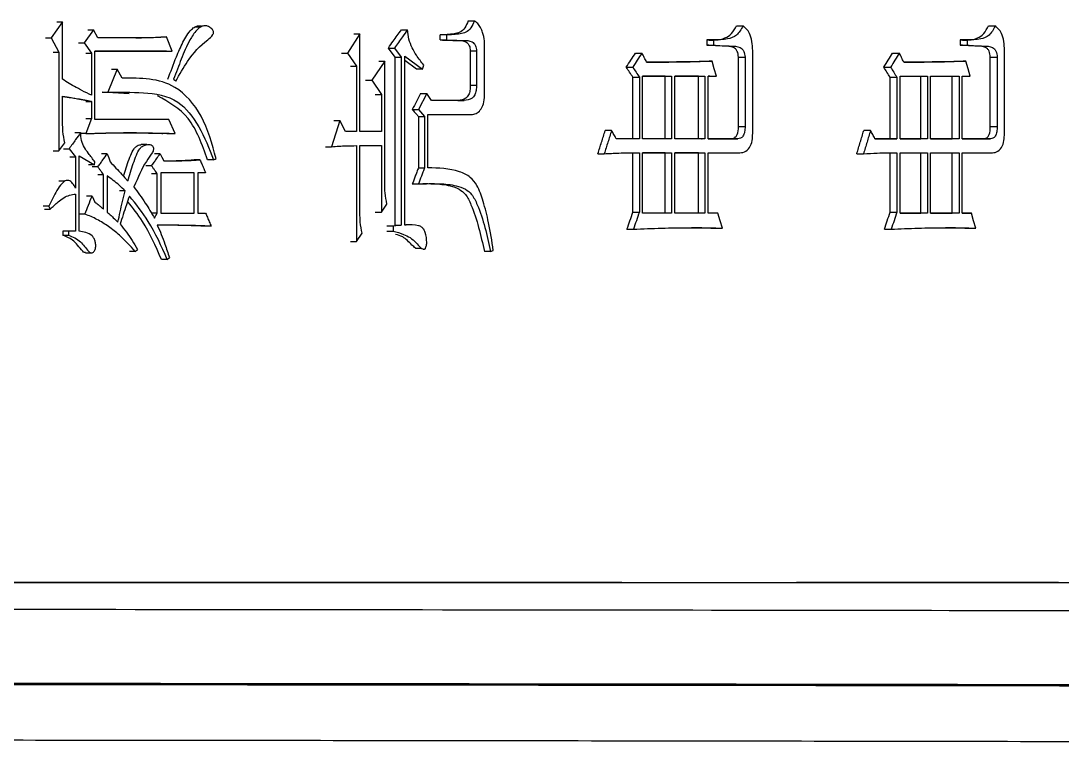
# Model space of a CAD drawing. Header units: millimetres. Extents: x 2642 to 4256, y 821 to 2003.
# Drawn here: x 3273.04 to 3284.23, y 1099.3 to 1107.1 of the extents above; entities that cross this region are included whole.
import ezdxf

# ---------------------------------------------------------------- set-up
doc = ezdxf.new("R2010")
doc.units = ezdxf.units.MM

msp = doc.modelspace()

# ---------------------------------------------------------------- linework, layer by layer
at = {"color": 7, "linetype": 'Continuous', "lineweight": 25}
for p, q in [((3273.493, 1107.091), (3273.369, 1106.918)), ((3273.432, 1107.091), (3273.493, 1107.091)), ((3273.493, 1106.475), (3273.493, 1107.091)), ((3274.974, 1107.035), (3274.911, 1107.034)), ((3277.85, 1107.102), (3277.917, 1107.102)), ((3280.734, 1107.048), (3280.805, 1107.048)), ((3283.441, 1107.048), (3283.515, 1107.048)), ((3273.826, 1107.005), (3273.725, 1106.864)), ((3273.765, 1107.005), (3273.826, 1107.005)), ((3273.872, 1106.918), (3273.826, 1107.005)), ((3274.548, 1106.929), (3274.61, 1106.929)), ((3274.671, 1106.777), (3274.61, 1106.929)), ((3276.688, 1106.961), (3276.554, 1106.756)), ((3276.623, 1106.961), (3276.688, 1106.961)), ((3276.688, 1105.912), (3276.688, 1106.961)), ((3277.133, 1107.005), (3277.198, 1107.005)), ((3277.617, 1106.951), (3277.551, 1106.951)), ((3277.551, 1106.897), (3277.551, 1106.951)), ((3277.617, 1106.951), (3277.617, 1106.897)), ((3273.308, 1106.918), (3273.369, 1106.918)), ((3273.369, 1106.918), (3273.454, 1106.767)), ((3273.664, 1106.864), (3273.725, 1106.864)), ((3273.725, 1106.864), (3273.803, 1106.756)), ((3274.342, 1106.918), (3273.872, 1106.918)), ((3274.28, 1106.918), (3274.342, 1106.918)), ((3276.993, 1106.81), (3277.058, 1106.81)), ((3277.066, 1106.713), (3276.993, 1106.81)), ((3277.058, 1106.81), (3277.132, 1106.713)), ((3277.551, 1106.897), (3277.617, 1106.897)), ((3278.026, 1106.345), (3278.026, 1106.886)), ((3280.485, 1106.897), (3280.414, 1106.897)), ((3280.414, 1106.897), (3280.414, 1106.842)), ((3280.414, 1106.842), (3280.485, 1106.842)), ((3280.485, 1106.897), (3280.485, 1106.842)), ((3283.212, 1106.897), (3283.138, 1106.897)), ((3283.138, 1106.897), (3283.138, 1106.842)), ((3283.138, 1106.842), (3283.212, 1106.842)), ((3283.212, 1106.897), (3283.212, 1106.842)), ((3273.393, 1106.767), (3273.454, 1106.767)), ((3273.454, 1106.767), (3273.454, 1105.707)), ((3273.742, 1106.756), (3273.803, 1106.756)), ((3273.803, 1106.756), (3273.803, 1106.302)), ((3273.841, 1106.777), (3274.671, 1106.777)), ((3273.841, 1106.042), (3273.841, 1106.777)), ((3274.609, 1106.777), (3273.841, 1106.777)), ((3274.609, 1106.777), (3274.671, 1106.777)), ((3276.489, 1106.756), (3276.554, 1106.756)), ((3276.554, 1106.756), (3276.651, 1106.615)), ((3277.066, 1106.713), (3277.132, 1106.713)), ((3277.066, 1104.906), (3277.066, 1106.713)), ((3277.132, 1106.713), (3277.132, 1104.906)), ((3277.169, 1106.723), (3277.36, 1106.583)), ((3277.169, 1104.906), (3277.169, 1106.723)), ((3277.872, 1106.778), (3277.939, 1106.778)), ((3277.872, 1106.778), (3277.872, 1106.41)), ((3277.939, 1106.778), (3277.939, 1106.41)), ((3279.649, 1106.756), (3279.718, 1106.756)), ((3280.755, 1106.713), (3280.826, 1106.713)), ((3280.755, 1105.966), (3280.755, 1106.713)), ((3280.826, 1106.713), (3280.826, 1105.966)), ((3280.909, 1105.912), (3280.909, 1106.756)), ((3282.411, 1106.756), (3282.484, 1106.756)), ((3283.461, 1106.713), (3283.535, 1106.713)), ((3283.461, 1105.966), (3283.461, 1106.713)), ((3283.535, 1106.713), (3283.535, 1105.966)), ((3283.614, 1105.912), (3283.614, 1106.756)), ((3276.586, 1106.615), (3276.651, 1106.615)), ((3276.651, 1106.615), (3276.651, 1105.912)), ((3276.955, 1106.669), (3276.814, 1106.464)), ((3276.889, 1106.669), (3276.955, 1106.669)), ((3276.955, 1105.35), (3276.955, 1106.669)), ((3277.294, 1106.583), (3277.169, 1106.675)), ((3277.36, 1106.583), (3277.375, 1106.626)), ((3279.55, 1106.604), (3279.619, 1106.604)), ((3280.401, 1106.669), (3280.471, 1106.669)), ((3282.317, 1106.604), (3282.39, 1106.604)), ((3283.125, 1106.669), (3283.198, 1106.669)), ((3274.08, 1106.583), (3273.98, 1106.334)), ((3274.019, 1106.583), (3274.08, 1106.583)), ((3274.134, 1106.485), (3274.08, 1106.583)), ((3277.36, 1106.583), (3277.294, 1106.583)), ((3279.621, 1106.496), (3279.69, 1106.496)), ((3279.621, 1105.836), (3279.621, 1106.496)), ((3279.69, 1106.496), (3279.69, 1105.836)), ((3279.725, 1105.836), (3279.725, 1106.507)), ((3279.725, 1106.507), (3280.036, 1106.507)), ((3279.966, 1106.507), (3279.725, 1106.507)), ((3279.966, 1106.507), (3280.036, 1106.507)), ((3279.966, 1105.836), (3279.966, 1106.507)), ((3280.036, 1106.507), (3280.036, 1105.836)), ((3280.071, 1105.836), (3280.071, 1106.507)), ((3280.071, 1106.507), (3280.394, 1106.507)), ((3280.324, 1106.507), (3280.071, 1106.507)), ((3280.324, 1106.507), (3280.394, 1106.507)), ((3280.324, 1105.836), (3280.324, 1106.507)), ((3280.394, 1106.507), (3280.394, 1105.836)), ((3280.429, 1106.507), (3280.519, 1106.507)), ((3280.429, 1105.836), (3280.429, 1106.507)), ((3280.449, 1106.507), (3280.429, 1106.507)), ((3280.449, 1106.507), (3280.519, 1106.507)), ((3282.384, 1106.496), (3282.457, 1106.496)), ((3282.384, 1105.836), (3282.384, 1106.496)), ((3282.457, 1106.496), (3282.457, 1105.836)), ((3282.491, 1105.836), (3282.491, 1106.507)), ((3282.491, 1106.507), (3282.786, 1106.507)), ((3282.713, 1105.836), (3282.713, 1106.507)), ((3282.786, 1106.507), (3282.786, 1105.836)), ((3282.819, 1105.836), (3282.819, 1106.507)), ((3282.819, 1106.507), (3283.125, 1106.507)), ((3283.052, 1105.836), (3283.052, 1106.507)), ((3283.125, 1106.507), (3283.125, 1105.836)), ((3283.159, 1106.507), (3283.245, 1106.507)), ((3283.159, 1105.836), (3283.159, 1106.507)), ((3276.749, 1106.464), (3276.814, 1106.464)), ((3276.814, 1106.464), (3276.918, 1106.312)), ((3277.872, 1106.41), (3277.939, 1106.41)), ((3273.493, 1106.009), (3273.493, 1106.291)), ((3274.208, 1106.316), (3273.919, 1106.334)), ((3273.919, 1106.334), (3273.98, 1106.334)), ((3276.852, 1106.312), (3276.918, 1106.312)), ((3276.918, 1106.312), (3276.918, 1105.912)), ((3277.405, 1106.323), (3277.316, 1106.15)), ((3277.339, 1106.323), (3277.405, 1106.323)), ((3277.456, 1106.247), (3277.405, 1106.323)), ((3273.742, 1106.237), (3273.803, 1106.237)), ((3273.803, 1106.237), (3273.803, 1106.053)), ((3277.25, 1106.15), (3277.316, 1106.15)), ((3277.316, 1106.15), (3277.383, 1106.074)), ((3277.808, 1106.247), (3277.456, 1106.247)), ((3277.741, 1106.247), (3277.808, 1106.247)), ((3273.803, 1106.053), (3273.741, 1105.89)), ((3273.742, 1106.053), (3273.803, 1106.053)), ((3274.633, 1106.042), (3273.841, 1106.042)), ((3274.702, 1105.89), (3274.633, 1106.042)), ((3276.472, 1106.031), (3276.383, 1105.75)), ((3276.407, 1106.031), (3276.472, 1106.031)), ((3276.532, 1105.912), (3276.472, 1106.031)), ((3277.316, 1106.074), (3277.383, 1106.074)), ((3277.316, 1106.074), (3277.316, 1105.523)), ((3277.383, 1106.074), (3277.383, 1105.523)), ((3277.419, 1106.096), (3277.859, 1106.096)), ((3277.419, 1105.523), (3277.419, 1106.096)), ((3277.419, 1106.096), (3277.792, 1106.096)), ((3277.792, 1106.096), (3277.859, 1106.096)), ((3279.391, 1105.923), (3279.323, 1105.923)), ((3280.755, 1105.966), (3280.826, 1105.966)), ((3282.174, 1105.923), (3282.101, 1105.923)), ((3283.461, 1105.966), (3283.535, 1105.966)), ((3273.626, 1105.901), (3273.687, 1105.901)), ((3273.741, 1105.89), (3273.68, 1105.89)), ((3274.639, 1105.89), (3274.57, 1105.893)), ((3274.639, 1105.89), (3274.702, 1105.89)), ((3276.651, 1105.912), (3276.532, 1105.912)), ((3276.918, 1105.912), (3276.688, 1105.912)), ((3279.69, 1105.836), (3279.441, 1105.836)), ((3280.036, 1105.836), (3279.725, 1105.836)), ((3280.394, 1105.836), (3280.071, 1105.836)), ((3280.359, 1105.836), (3280.364, 1105.836)), ((3280.749, 1105.836), (3280.429, 1105.836)), ((3280.429, 1105.836), (3280.679, 1105.836)), ((3280.679, 1105.836), (3280.749, 1105.836)), ((3282.457, 1105.836), (3282.221, 1105.836)), ((3282.221, 1105.836), (3282.384, 1105.836)), ((3282.384, 1105.836), (3282.457, 1105.836)), ((3282.786, 1105.836), (3282.491, 1105.836)), ((3282.491, 1105.836), (3282.713, 1105.836)), ((3282.786, 1105.836), (3282.713, 1105.836)), ((3283.125, 1105.836), (3282.819, 1105.836)), ((3282.819, 1105.836), (3283.052, 1105.836)), ((3283.125, 1105.836), (3283.052, 1105.836)), ((3283.463, 1105.836), (3283.159, 1105.836)), ((3283.159, 1105.836), (3283.389, 1105.836)), ((3283.389, 1105.836), (3283.463, 1105.836)), ((3273.393, 1105.707), (3273.454, 1105.707)), ((3273.454, 1105.707), (3273.516, 1105.793)), ((3273.502, 1105.728), (3273.563, 1105.728)), ((3273.563, 1105.728), (3273.632, 1105.642)), ((3274.398, 1105.772), (3274.336, 1105.772)), ((3276.318, 1105.75), (3276.383, 1105.75)), ((3276.651, 1105.761), (3276.651, 1104.733)), ((3276.688, 1105.761), (3276.918, 1105.761)), ((3276.688, 1105.036), (3276.688, 1105.761)), ((3276.852, 1105.761), (3276.918, 1105.761)), ((3276.918, 1105.761), (3276.918, 1105.047)), ((3273.572, 1105.642), (3273.632, 1105.642)), ((3273.632, 1105.642), (3273.632, 1105.306)), ((3273.671, 1105.652), (3273.834, 1105.555)), ((3273.834, 1105.555), (3273.841, 1105.588)), ((3273.972, 1105.674), (3273.911, 1105.674)), ((3274.541, 1105.674), (3274.479, 1105.674)), ((3274.969, 1105.609), (3274.906, 1105.609)), ((3279.244, 1105.674), (3279.313, 1105.674)), ((3279.621, 1105.047), (3279.621, 1105.685)), ((3279.69, 1105.685), (3279.69, 1105.047)), ((3279.725, 1105.036), (3279.725, 1105.685)), ((3279.725, 1105.685), (3280.036, 1105.685)), ((3279.966, 1105.685), (3279.725, 1105.685)), ((3279.966, 1105.685), (3280.036, 1105.685)), ((3279.966, 1105.036), (3279.966, 1105.685)), ((3280.036, 1105.685), (3280.036, 1105.036)), ((3280.071, 1105.036), (3280.071, 1105.685)), ((3280.071, 1105.685), (3280.394, 1105.685)), ((3280.324, 1105.685), (3280.071, 1105.685)), ((3280.324, 1105.685), (3280.394, 1105.685)), ((3280.324, 1105.036), (3280.324, 1105.685)), ((3280.394, 1105.685), (3280.394, 1105.036)), ((3280.429, 1105.685), (3280.77, 1105.685)), ((3280.429, 1105.036), (3280.429, 1105.685)), ((3282.027, 1105.674), (3282.099, 1105.674)), ((3282.384, 1105.047), (3282.384, 1105.685)), ((3282.457, 1105.685), (3282.457, 1105.047)), ((3282.491, 1105.036), (3282.491, 1105.685)), ((3282.491, 1105.685), (3282.786, 1105.685)), ((3282.713, 1105.036), (3282.713, 1105.685)), ((3282.786, 1105.685), (3282.786, 1105.036)), ((3282.819, 1105.036), (3282.819, 1105.685)), ((3282.819, 1105.685), (3283.125, 1105.685)), ((3283.052, 1105.036), (3283.052, 1105.685)), ((3283.125, 1105.685), (3283.125, 1105.036)), ((3283.159, 1105.685), (3283.483, 1105.685)), ((3283.159, 1105.036), (3283.159, 1105.685)), ((3273.834, 1105.555), (3273.772, 1105.555)), ((3273.872, 1105.533), (3273.811, 1105.533)), ((3274.449, 1105.544), (3274.387, 1105.544)), ((3274.908, 1105.469), (3274.549, 1105.469)), ((3274.549, 1105.469), (3274.549, 1105.036)), ((3274.845, 1105.469), (3274.549, 1105.469)), ((3274.908, 1105.469), (3274.845, 1105.469)), ((3274.908, 1105.036), (3274.908, 1105.469)), ((3275.029, 1105.469), (3274.946, 1105.469)), ((3274.946, 1105.469), (3274.946, 1105.036)), ((3275.029, 1105.469), (3274.967, 1105.469)), ((3277.316, 1105.523), (3277.383, 1105.523)), ((3277.454, 1105.523), (3277.419, 1105.523)), ((3273.514, 1105.378), (3273.453, 1105.378)), ((3273.934, 1105.447), (3273.873, 1105.447)), ((3273.934, 1105.079), (3273.934, 1105.447)), ((3273.972, 1105.436), (3273.972, 1105.047)), ((3274.51, 1105.458), (3274.448, 1105.458)), ((3274.51, 1105.036), (3274.51, 1105.458)), ((3274.165, 1105.274), (3274.104, 1105.274)), ((3277.25, 1105.35), (3277.316, 1105.35)), ((3273.632, 1105.241), (3273.632, 1104.841)), ((3273.81, 1105.22), (3273.749, 1105.22)), ((3276.918, 1105.047), (3276.977, 1105.133)), ((3273.345, 1105.112), (3273.285, 1105.112)), ((3273.3, 1105.079), (3273.361, 1105.079)), ((3273.345, 1105.112), (3273.361, 1105.079)), ((3274.51, 1105.036), (3274.448, 1105.036)), ((3274.549, 1105.036), (3274.908, 1105.036)), ((3274.946, 1105.036), (3275.029, 1105.036)), ((3279.621, 1105.047), (3279.69, 1105.047)), ((3280.036, 1105.036), (3279.725, 1105.036)), ((3280.394, 1105.036), (3280.071, 1105.036)), ((3280.533, 1105.036), (3280.429, 1105.036)), ((3282.384, 1105.047), (3282.457, 1105.047)), ((3282.786, 1105.036), (3282.491, 1105.036)), ((3282.491, 1105.036), (3282.713, 1105.036)), ((3282.786, 1105.036), (3282.713, 1105.036)), ((3283.125, 1105.036), (3282.819, 1105.036)), ((3282.819, 1105.036), (3283.052, 1105.036)), ((3283.125, 1105.036), (3283.052, 1105.036)), ((3283.258, 1105.036), (3283.159, 1105.036)), ((3283.159, 1105.036), (3283.184, 1105.036)), ((3283.184, 1105.036), (3283.258, 1105.036)), ((3277.247, 1104.911), (3277.181, 1104.911)), ((3273.555, 1104.841), (3273.494, 1104.841)), ((3273.494, 1104.841), (3273.494, 1104.798)), ((3273.494, 1104.798), (3273.555, 1104.798)), ((3273.555, 1104.841), (3273.555, 1104.798)), ((3273.632, 1104.841), (3273.555, 1104.841)), ((3275.09, 1104.895), (3275.027, 1104.895)), ((3276.651, 1104.733), (3276.71, 1104.82)), ((3277.043, 1104.895), (3276.978, 1104.895)), ((3276.978, 1104.841), (3277.043, 1104.841)), ((3277.132, 1104.906), (3277.043, 1104.895)), ((3277.043, 1104.895), (3277.043, 1104.841)), ((3277.066, 1104.906), (3277.132, 1104.906)), ((3279.557, 1104.863), (3279.626, 1104.863)), ((3280.512, 1104.874), (3280.582, 1104.874)), ((3282.324, 1104.863), (3282.396, 1104.863)), ((3283.231, 1104.874), (3283.304, 1104.874)), ((3273.739, 1104.61), (3273.801, 1104.61)), ((3274.273, 1104.625), (3274.296, 1104.646)), ((3277.283, 1104.659), (3277.35, 1104.659)), ((3278.092, 1104.625), (3278.121, 1104.636)), ((3274.618, 1104.538), (3274.555, 1104.538)), ((3274.618, 1104.538), (3274.641, 1104.56))]:
    msp.add_line(p, q, dxfattribs=at)
at = {"color": 7, "linetype": 'Continuous', "lineweight": 25, "flags": 128}
for points in [[(3280.519, 1106.507), (3280.495, 1106.588), (3280.471, 1106.669)], [(3283.245, 1106.507), (3283.222, 1106.588), (3283.198, 1106.669)], [(3274.686, 1106.475), (3274.698, 1106.464), (3274.709, 1106.453)], [(3273.671, 1104.841), (3273.671, 1105.247), (3273.671, 1105.652)], [(3273.972, 1105.674), (3273.988, 1105.631), (3274.003, 1105.588)], [(3274.541, 1105.674), (3274.56, 1105.636), (3274.579, 1105.598)], [(3275.113, 1105.609), (3275.087, 1105.609), (3275.069, 1105.609), (3275.05, 1105.609)], [(3273.81, 1105.22), (3273.826, 1105.187), (3273.841, 1105.155)], [(3273.733, 1105.025), (3273.718, 1105.025), (3273.702, 1105.025), (3273.672, 1105.025)], [(3274.48, 1104.982), (3274.495, 1105.009), (3274.51, 1105.036)], [(3276.852, 1105.047), (3276.869, 1105.047), (3276.885, 1105.047), (3276.918, 1105.047)], [(3280.582, 1104.874), (3280.558, 1104.955), (3280.533, 1105.036)], [(3283.304, 1104.874), (3283.281, 1104.955), (3283.258, 1105.036)], [(3276.586, 1104.733), (3276.602, 1104.733), (3276.618, 1104.733), (3276.651, 1104.733)], [(3274.273, 1104.625), (3274.25, 1104.625), (3274.23, 1104.625), (3274.211, 1104.625)], [(3278.092, 1104.625), (3278.064, 1104.625), (3278.045, 1104.625), (3278.025, 1104.625)]]:
    msp.add_lwpolyline(points, dxfattribs=at)
at = {"color": 7, "linetype": 'Continuous', "lineweight": 25}
for points, knots in [([(3274.624, 1106.475), (3274.654, 1106.555), (3274.704, 1106.69), (3274.783, 1106.874), (3274.85, 1106.988), (3274.914, 1107.039), (3274.952, 1107.051), (3274.978, 1107.05), (3274.991, 1107.043), (3274.992, 1107.042)], [0, 0, 0, 0, 0.340614, 0.570086, 0.802719, 0.875052, 0.933763, 0.992662, 1, 1, 1, 1]), ([(3274.709, 1106.453), (3274.75, 1106.526), (3274.845, 1106.699), (3274.988, 1106.854), (3275.097, 1106.933), (3275.113, 1106.966), (3275.115, 1106.977), (3275.114, 1106.989), (3275.107, 1107.003), (3275.091, 1107.023), (3275.061, 1107.042), (3275.021, 1107.053), (3274.975, 1107.04), (3274.918, 1106.99), (3274.842, 1106.873), (3274.767, 1106.69), (3274.713, 1106.547), (3274.686, 1106.475)], [0, 0, 0, 0, 0.163724, 0.385241, 0.440262, 0.448909, 0.455116, 0.461357, 0.469621, 0.484499, 0.514444, 0.547094, 0.577932, 0.622921, 0.7083, 0.85364, 1, 1, 1, 1]), ([(3277.85, 1107.102), (3277.84, 1107.075), (3277.819, 1107.023), (3277.762, 1106.975), (3277.671, 1106.955), (3277.6, 1106.952), (3277.551, 1106.951)], [0, 0, 0, 0, 0.195785, 0.383105, 0.567257, 1, 1, 1, 1]), ([(3277.917, 1107.102), (3277.906, 1107.075), (3277.885, 1107.023), (3277.828, 1106.975), (3277.737, 1106.955), (3277.667, 1106.952), (3277.617, 1106.951)], [0, 0, 0, 0, 0.1956589, 0.3829548, 0.5671446, 1, 1, 1, 1]), ([(3278.026, 1106.886), (3278.021, 1106.917), (3278.012, 1106.967), (3277.985, 1107.03), (3277.955, 1107.074), (3277.93, 1107.093), (3277.917, 1107.102)], [0, 0, 0, 0, 0.349141, 0.571236, 0.788179, 1, 1, 1, 1]), ([(3280.414, 1106.897), (3280.481, 1106.894), (3280.573, 1106.891), (3280.685, 1106.958), (3280.718, 1107.018), (3280.734, 1107.048)], [0, 0, 0, 0, 0.552607, 0.772172, 1, 1, 1, 1]), ([(3280.805, 1107.048), (3280.783, 1107.01), (3280.74, 1106.935), (3280.619, 1106.898), (3280.536, 1106.897), (3280.485, 1106.897)], [0, 0, 0, 0, 0.287877, 0.565058, 1, 1, 1, 1]), ([(3280.909, 1106.756), (3280.907, 1106.824), (3280.903, 1106.918), (3280.85, 1107.009), (3280.82, 1107.035), (3280.805, 1107.048)], [0, 0, 0, 0, 0.5701603, 0.7877126, 1, 1, 1, 1]), ([(3283.138, 1106.897), (3283.201, 1106.894), (3283.288, 1106.891), (3283.395, 1106.958), (3283.426, 1107.018), (3283.441, 1107.048)], [0, 0, 0, 0, 0.552607, 0.772172, 1, 1, 1, 1]), ([(3283.515, 1107.048), (3283.495, 1107.01), (3283.454, 1106.935), (3283.339, 1106.898), (3283.26, 1106.897), (3283.212, 1106.897)], [0, 0, 0, 0, 0.287877, 0.565058, 1, 1, 1, 1]), ([(3283.614, 1106.756), (3283.612, 1106.824), (3283.609, 1106.918), (3283.558, 1107.009), (3283.529, 1107.035), (3283.515, 1107.048)], [0, 0, 0, 0, 0.57016, 0.787713, 1, 1, 1, 1]), ([(3274.61, 1106.929), (3274.583, 1106.927), (3274.53, 1106.923), (3274.441, 1106.919), (3274.378, 1106.919), (3274.342, 1106.918)], [0, 0, 0, 0, 0.29749, 0.594994, 1, 1, 1, 1]), ([(3276.993, 1106.81), (3277.01, 1106.834), (3277.042, 1106.879), (3277.089, 1106.944), (3277.118, 1106.984), (3277.133, 1107.005)], [0, 0, 0, 0, 0.375264, 0.687632, 1, 1, 1, 1]), ([(3277.198, 1107.005), (3277.181, 1106.98), (3277.149, 1106.936), (3277.102, 1106.871), (3277.073, 1106.83), (3277.058, 1106.81)], [0, 0, 0, 0, 0.375031, 0.687515, 1, 1, 1, 1]), ([(3277.375, 1106.626), (3277.347, 1106.661), (3277.301, 1106.718), (3277.247, 1106.812), (3277.21, 1106.903), (3277.202, 1106.971), (3277.198, 1107.005)], [0, 0, 0, 0, 0.3332308, 0.5520954, 0.7744581, 1, 1, 1, 1]), ([(3277.551, 1106.897), (3277.611, 1106.894), (3277.702, 1106.891), (3277.804, 1106.891), (3277.847, 1106.861), (3277.863, 1106.837), (3277.871, 1106.807), (3277.872, 1106.788), (3277.872, 1106.778)], [0, 0, 0, 0, 0.491899, 0.747199, 0.81233, 0.879619, 0.939283, 1, 1, 1, 1]), ([(3277.617, 1106.897), (3277.677, 1106.894), (3277.768, 1106.891), (3277.871, 1106.891), (3277.914, 1106.861), (3277.93, 1106.837), (3277.938, 1106.807), (3277.939, 1106.788), (3277.939, 1106.778)], [0, 0, 0, 0, 0.492006, 0.747357, 0.812482, 0.879737, 0.939347, 1, 1, 1, 1]), ([(3280.755, 1106.713), (3280.752, 1106.735), (3280.748, 1106.768), (3280.725, 1106.802), (3280.679, 1106.831), (3280.572, 1106.828), (3280.477, 1106.837), (3280.414, 1106.842)], [0, 0, 0, 0, 0.119281, 0.186046, 0.251055, 0.506993, 1, 1, 1, 1]), ([(3280.485, 1106.842), (3280.547, 1106.837), (3280.643, 1106.828), (3280.749, 1106.831), (3280.795, 1106.802), (3280.819, 1106.768), (3280.823, 1106.735), (3280.826, 1106.713)], [0, 0, 0, 0, 0.493108, 0.749094, 0.814101, 0.880835, 1, 1, 1, 1]), ([(3283.461, 1106.713), (3283.459, 1106.735), (3283.454, 1106.769), (3283.432, 1106.802), (3283.389, 1106.831), (3283.288, 1106.828), (3283.198, 1106.837), (3283.138, 1106.842)], [0, 0, 0, 0, 0.11952, 0.186238, 0.251201, 0.506978, 1, 1, 1, 1]), ([(3283.212, 1106.842), (3283.271, 1106.837), (3283.362, 1106.828), (3283.463, 1106.831), (3283.506, 1106.802), (3283.528, 1106.769), (3283.533, 1106.735), (3283.535, 1106.713)], [0, 0, 0, 0, 0.493123, 0.748949, 0.813909, 0.880596, 1, 1, 1, 1]), ([(3279.55, 1106.604), (3279.566, 1106.63), (3279.599, 1106.68), (3279.632, 1106.731), (3279.649, 1106.756)], [0, 0, 0, 0, 0.499999, 1, 1, 1, 1]), ([(3279.718, 1106.756), (3279.701, 1106.731), (3279.668, 1106.68), (3279.635, 1106.63), (3279.619, 1106.604)], [0, 0, 0, 0, 0.499999, 1, 1, 1, 1]), ([(3279.768, 1106.659), (3279.759, 1106.675), (3279.743, 1106.707), (3279.726, 1106.74), (3279.718, 1106.756)], [0, 0, 0, 0, 0.5, 1, 1, 1, 1]), ([(3282.317, 1106.604), (3282.333, 1106.63), (3282.364, 1106.68), (3282.396, 1106.731), (3282.411, 1106.756)], [0, 0, 0, 0, 0.499999, 1, 1, 1, 1]), ([(3282.484, 1106.756), (3282.468, 1106.731), (3282.437, 1106.68), (3282.405, 1106.63), (3282.39, 1106.604)], [0, 0, 0, 0, 0.499999, 1, 1, 1, 1]), ([(3282.531, 1106.659), (3282.523, 1106.675), (3282.507, 1106.707), (3282.492, 1106.74), (3282.484, 1106.756)], [0, 0, 0, 0, 0.5, 1, 1, 1, 1]), ([(3279.621, 1106.496), (3279.609, 1106.514), (3279.585, 1106.55), (3279.562, 1106.586), (3279.55, 1106.604)], [0, 0, 0, 0, 0.5, 1, 1, 1, 1]), ([(3279.619, 1106.604), (3279.631, 1106.586), (3279.654, 1106.55), (3279.678, 1106.514), (3279.69, 1106.496)], [0, 0, 0, 0, 0.499999, 1, 1, 1, 1]), ([(3279.767, 1106.659), (3279.826, 1106.659), (3279.926, 1106.659), (3280.046, 1106.66), (3280.118, 1106.661), (3280.153, 1106.661), (3280.179, 1106.662), (3280.235, 1106.663), (3280.31, 1106.665), (3280.376, 1106.668), (3280.401, 1106.669)], [0, 0, 0, 0, 0.277882, 0.471087, 0.56769, 0.615991, 0.640142, 0.688443, 0.881653, 1, 1, 1, 1]), ([(3280.471, 1106.669), (3280.43, 1106.667), (3280.384, 1106.665), (3280.318, 1106.663), (3280.252, 1106.662), (3280.171, 1106.66), (3280.089, 1106.66), (3280.038, 1106.659), (3280.002, 1106.659), (3279.982, 1106.659), (3279.969, 1106.659), (3279.959, 1106.659), (3279.949, 1106.659), (3279.939, 1106.659), (3279.926, 1106.659), (3279.916, 1106.659), (3279.903, 1106.659), (3279.892, 1106.659), (3279.88, 1106.659), (3279.869, 1106.659), (3279.859, 1106.659), (3279.849, 1106.659), (3279.839, 1106.659), (3279.826, 1106.659), (3279.817, 1106.659), (3279.808, 1106.659), (3279.803, 1106.659), (3279.796, 1106.659), (3279.791, 1106.659), (3279.786, 1106.659), (3279.781, 1106.659), (3279.775, 1106.659), (3279.77, 1106.659), (3279.768, 1106.659)], [0, 0, 0, 0, 0.174064, 0.195822, 0.282854, 0.456917, 0.543949, 0.63098, 0.674496, 0.696254, 0.718011, 0.72889, 0.739769, 0.761527, 0.772406, 0.794164, 0.805043, 0.826801, 0.83768, 0.859437, 0.870316, 0.881195, 0.902953, 0.913832, 0.93559, 0.941029, 0.951908, 0.957348, 0.968227, 0.973666, 0.979105, 0.989553, 1, 1, 1, 1]), ([(3282.384, 1106.496), (3282.373, 1106.514), (3282.351, 1106.55), (3282.328, 1106.586), (3282.317, 1106.604)], [0, 0, 0, 0, 0.5, 1, 1, 1, 1]), ([(3282.39, 1106.604), (3282.401, 1106.586), (3282.423, 1106.55), (3282.446, 1106.514), (3282.457, 1106.496)], [0, 0, 0, 0, 0.499999, 1, 1, 1, 1]), ([(3283.198, 1106.669), (3283.16, 1106.667), (3283.117, 1106.665), (3283.054, 1106.663), (3282.991, 1106.662), (3282.914, 1106.66), (3282.837, 1106.66), (3282.788, 1106.659), (3282.754, 1106.659), (3282.735, 1106.659), (3282.723, 1106.659), (3282.713, 1106.659), (3282.703, 1106.659), (3282.693, 1106.659), (3282.681, 1106.659), (3282.672, 1106.659), (3282.659, 1106.659), (3282.65, 1106.659), (3282.637, 1106.659), (3282.628, 1106.659), (3282.618, 1106.659), (3282.608, 1106.659), (3282.599, 1106.659), (3282.586, 1106.659), (3282.578, 1106.659), (3282.569, 1106.659), (3282.564, 1106.659), (3282.558, 1106.659), (3282.554, 1106.659), (3282.549, 1106.659), (3282.544, 1106.659), (3282.538, 1106.659), (3282.533, 1106.659), (3282.531, 1106.659)], [0, 0, 0, 0, 0.174064, 0.195822, 0.282854, 0.456917, 0.543949, 0.63098, 0.674496, 0.696253, 0.718011, 0.72889, 0.739769, 0.761527, 0.772406, 0.794164, 0.805043, 0.8268, 0.837679, 0.859437, 0.870316, 0.881195, 0.902953, 0.913832, 0.93559, 0.941029, 0.951908, 0.957347, 0.968226, 0.973666, 0.979105, 0.989553, 1, 1, 1, 1]), ([(3282.531, 1106.659), (3282.584, 1106.659), (3282.677, 1106.659), (3282.789, 1106.66), (3282.856, 1106.661), (3282.89, 1106.661), (3282.914, 1106.662), (3282.967, 1106.663), (3283.039, 1106.665), (3283.101, 1106.668), (3283.125, 1106.669)], [0, 0, 0, 0, 0.269347, 0.464835, 0.56258, 0.611452, 0.635888, 0.68476, 0.880254, 1, 1, 1, 1]), ([(3273.803, 1106.302), (3273.769, 1106.319), (3273.73, 1106.338), (3273.675, 1106.367), (3273.605, 1106.404), (3273.541, 1106.444), (3273.493, 1106.475)], [0, 0, 0, 0, 0.3251759, 0.3658227, 0.5284141, 1, 1, 1, 1]), ([(3275.143, 1105.62), (3275.1, 1105.779), (3275.015, 1106.09), (3274.658, 1106.49), (3274.332, 1106.487), (3274.134, 1106.485)], [0, 0, 0, 0, 0.294377, 0.5735664, 1, 1, 1, 1]), ([(3277.872, 1106.41), (3277.872, 1106.391), (3277.873, 1106.355), (3277.857, 1106.304), (3277.814, 1106.253), (3277.771, 1106.25), (3277.741, 1106.247)], [0, 0, 0, 0, 0.198278, 0.392536, 0.578687, 1, 1, 1, 1]), ([(3277.939, 1106.41), (3277.939, 1106.391), (3277.939, 1106.355), (3277.924, 1106.304), (3277.881, 1106.253), (3277.838, 1106.25), (3277.808, 1106.247)], [0, 0, 0, 0, 0.19814, 0.3923, 0.578456, 1, 1, 1, 1]), ([(3273.493, 1106.291), (3273.495, 1106.29), (3273.5, 1106.29), (3273.505, 1106.289), (3273.511, 1106.288), (3273.516, 1106.287), (3273.52, 1106.287), (3273.525, 1106.286), (3273.529, 1106.285), (3273.535, 1106.285), (3273.54, 1106.284), (3273.545, 1106.283), (3273.551, 1106.282), (3273.558, 1106.281), (3273.565, 1106.28), (3273.571, 1106.279), (3273.578, 1106.278), (3273.592, 1106.276), (3273.621, 1106.271), (3273.651, 1106.266), (3273.673, 1106.262), (3273.683, 1106.26), (3273.692, 1106.259), (3273.703, 1106.256), (3273.712, 1106.255), (3273.721, 1106.253), (3273.728, 1106.252), (3273.733, 1106.25), (3273.739, 1106.249), (3273.744, 1106.248), (3273.748, 1106.248), (3273.753, 1106.247), (3273.757, 1106.246), (3273.763, 1106.245), (3273.767, 1106.244), (3273.773, 1106.243), (3273.777, 1106.242), (3273.782, 1106.241), (3273.786, 1106.24), (3273.791, 1106.239), (3273.797, 1106.238), (3273.8, 1106.237), (3273.803, 1106.237)], [0, 0, 0, 0, 0.0219516, 0.0439031, 0.0548788, 0.0768302, 0.0878059, 0.0987817, 0.1207331, 0.1317088, 0.1536602, 0.164636, 0.1865874, 0.2085388, 0.2304903, 0.2524417, 0.2743931, 0.2963446, 0.3841508, 0.5597666, 0.581718, 0.6036694, 0.6475723, 0.6695238, 0.7134267, 0.7353781, 0.7573295, 0.779281, 0.7902567, 0.8122081, 0.8231838, 0.8341595, 0.856111, 0.8670867, 0.8890381, 0.9000138, 0.9219653, 0.932941, 0.9439167, 0.9658681, 0.9768438, 1, 1, 1, 1]), ([(3273.98, 1106.334), (3274.106, 1106.336), (3274.358, 1106.339), (3274.726, 1106.287), (3274.975, 1105.971), (3275.067, 1105.732), (3275.113, 1105.609)], [0, 0, 0, 0, 0.273656, 0.546764, 0.768873, 1, 1, 1, 1]), ([(3275.05, 1105.609), (3274.992, 1105.772), (3274.881, 1106.089), (3274.633, 1106.229), (3274.513, 1106.297)], [0, 0, 0, 0, 0.515406, 1, 1, 1, 1]), ([(3277.339, 1106.323), (3277.324, 1106.294), (3277.294, 1106.237), (3277.265, 1106.179), (3277.25, 1106.15)], [0, 0, 0, 0, 0.5, 1, 1, 1, 1]), ([(3277.859, 1106.096), (3277.876, 1106.096), (3277.911, 1106.096), (3277.962, 1106.118), (3278.005, 1106.173), (3278.026, 1106.255), (3278.026, 1106.315), (3278.026, 1106.345)], [0, 0, 0, 0, 0.177785, 0.356958, 0.541697, 0.768829, 1, 1, 1, 1]), ([(3277.25, 1106.15), (3277.26, 1106.139), (3277.276, 1106.121), (3277.298, 1106.096), (3277.31, 1106.082), (3277.316, 1106.074)], [0, 0, 0, 0, 0.434981, 0.71749, 1, 1, 1, 1]), ([(3273.516, 1105.793), (3273.508, 1105.833), (3273.495, 1105.904), (3273.493, 1105.977), (3273.493, 1106.009)], [0, 0, 0, 0, 0.558835, 1, 1, 1, 1]), ([(3279.244, 1105.674), (3279.258, 1105.716), (3279.284, 1105.799), (3279.31, 1105.881), (3279.323, 1105.923)], [0, 0, 0, 0, 0.5, 1, 1, 1, 1]), ([(3279.391, 1105.923), (3279.378, 1105.881), (3279.352, 1105.799), (3279.326, 1105.716), (3279.313, 1105.674)], [0, 0, 0, 0, 0.499999, 1, 1, 1, 1]), ([(3279.441, 1105.836), (3279.433, 1105.851), (3279.416, 1105.88), (3279.4, 1105.909), (3279.391, 1105.923)], [0, 0, 0, 0, 0.500001, 1, 1, 1, 1]), ([(3280.679, 1105.836), (3280.687, 1105.837), (3280.703, 1105.838), (3280.726, 1105.853), (3280.752, 1105.893), (3280.754, 1105.936), (3280.755, 1105.966)], [0, 0, 0, 0, 0.177833, 0.357864, 0.544114, 1, 1, 1, 1]), ([(3280.826, 1105.966), (3280.825, 1105.947), (3280.824, 1105.91), (3280.807, 1105.863), (3280.778, 1105.839), (3280.759, 1105.837), (3280.749, 1105.836)], [0, 0, 0, 0, 0.293264, 0.577264, 0.790624, 1, 1, 1, 1]), ([(3282.027, 1105.674), (3282.039, 1105.716), (3282.064, 1105.799), (3282.089, 1105.882), (3282.101, 1105.923)], [0, 0, 0, 0, 0.5, 1, 1, 1, 1]), ([(3282.174, 1105.923), (3282.161, 1105.882), (3282.136, 1105.799), (3282.111, 1105.716), (3282.099, 1105.674)], [0, 0, 0, 0, 0.499999, 1, 1, 1, 1]), ([(3282.221, 1105.836), (3282.213, 1105.851), (3282.197, 1105.88), (3282.181, 1105.909), (3282.174, 1105.923)], [0, 0, 0, 0, 0.500001, 1, 1, 1, 1]), ([(3283.389, 1105.836), (3283.397, 1105.837), (3283.412, 1105.838), (3283.434, 1105.853), (3283.458, 1105.893), (3283.46, 1105.936), (3283.461, 1105.966)], [0, 0, 0, 0, 0.177833, 0.357864, 0.544114, 1, 1, 1, 1]), ([(3283.535, 1105.966), (3283.535, 1105.947), (3283.533, 1105.911), (3283.518, 1105.863), (3283.49, 1105.839), (3283.472, 1105.837), (3283.463, 1105.836)], [0, 0, 0, 0, 0.293264, 0.577264, 0.790624, 1, 1, 1, 1]), ([(3273.687, 1105.901), (3273.669, 1105.876), (3273.639, 1105.835), (3273.598, 1105.777), (3273.574, 1105.745), (3273.563, 1105.728)], [0, 0, 0, 0, 0.432628, 0.7163138, 1, 1, 1, 1]), ([(3273.841, 1105.588), (3273.817, 1105.617), (3273.778, 1105.667), (3273.725, 1105.739), (3273.691, 1105.815), (3273.688, 1105.872), (3273.687, 1105.901)], [0, 0, 0, 0, 0.334385, 0.552202, 0.773272, 1, 1, 1, 1]), ([(3273.741, 1105.89), (3273.813, 1105.893), (3273.958, 1105.898), (3274.12, 1105.901), (3274.212, 1105.901), (3274.235, 1105.901), (3274.242, 1105.901), (3274.248, 1105.901), (3274.255, 1105.901), (3274.262, 1105.901), (3274.271, 1105.901), (3274.28, 1105.901), (3274.289, 1105.9), (3274.296, 1105.9), (3274.302, 1105.9), (3274.309, 1105.9), (3274.316, 1105.9), (3274.322, 1105.9), (3274.331, 1105.9), (3274.34, 1105.9), (3274.349, 1105.9), (3274.356, 1105.9), (3274.363, 1105.899), (3274.37, 1105.899), (3274.376, 1105.899), (3274.383, 1105.899), (3274.39, 1105.899), (3274.397, 1105.899), (3274.406, 1105.899), (3274.415, 1105.898), (3274.423, 1105.898), (3274.43, 1105.898), (3274.437, 1105.898), (3274.444, 1105.898), (3274.45, 1105.898), (3274.457, 1105.897), (3274.466, 1105.897), (3274.475, 1105.897), (3274.484, 1105.897), (3274.491, 1105.897), (3274.497, 1105.896), (3274.504, 1105.896), (3274.511, 1105.896), (3274.518, 1105.896), (3274.524, 1105.896), (3274.531, 1105.896), (3274.54, 1105.895), (3274.549, 1105.895), (3274.558, 1105.895), (3274.565, 1105.895), (3274.571, 1105.894), (3274.578, 1105.894), (3274.585, 1105.894), (3274.592, 1105.894), (3274.6, 1105.894), (3274.609, 1105.893), (3274.618, 1105.893), (3274.625, 1105.893), (3274.632, 1105.893), (3274.639, 1105.892), (3274.645, 1105.892), (3274.652, 1105.892), (3274.659, 1105.892), (3274.668, 1105.892), (3274.677, 1105.891), (3274.685, 1105.891), (3274.693, 1105.891), (3274.698, 1105.891), (3274.702, 1105.89)], [0, 0, 0, 0, 0.2246902, 0.4493888, 0.5055613, 0.5125828, 0.5196044, 0.5266259, 0.5336475, 0.540669, 0.5476905, 0.5617336, 0.5687552, 0.5757767, 0.5827982, 0.5898198, 0.5968413, 0.6038628, 0.6108844, 0.6249275, 0.631949, 0.6389705, 0.6459921, 0.6530136, 0.6600352, 0.6670567, 0.6740782, 0.6810998, 0.6881213, 0.7021644, 0.7091859, 0.7162075, 0.723229, 0.7302506, 0.7372721, 0.7442936, 0.7513152, 0.7653583, 0.7723798, 0.7794013, 0.7864229, 0.7934444, 0.800466, 0.8074875, 0.814509, 0.8215306, 0.8285521, 0.8425952, 0.8496167, 0.8566383, 0.8636598, 0.8706814, 0.8777029, 0.8847244, 0.891746, 0.9057891, 0.9128106, 0.9198321, 0.9268537, 0.9338752, 0.9408967, 0.9479183, 0.9549398, 0.9619614, 0.9760044, 0.983026, 0.9900475, 1, 1, 1, 1]), ([(3273.817, 1105.893), (3273.826, 1105.893), (3273.904, 1105.896), (3274.157, 1105.901), (3274.377, 1105.898), (3274.5, 1105.895), (3274.546, 1105.894), (3274.564, 1105.893), (3274.57, 1105.893), (3274.57, 1105.893), (3274.57, 1105.893)], [0, 0, 0, 0, 0.05514, 0.498585, 0.766188, 0.892547, 0.95596, 0.964089, 0.972518, 1, 1, 1, 1]), ([(3280.77, 1105.685), (3280.792, 1105.687), (3280.837, 1105.691), (3280.887, 1105.753), (3280.907, 1105.834), (3280.908, 1105.886), (3280.909, 1105.912)], [0, 0, 0, 0, 0.266734, 0.54095, 0.768753, 1, 1, 1, 1]), ([(3283.483, 1105.685), (3283.503, 1105.687), (3283.545, 1105.691), (3283.594, 1105.753), (3283.612, 1105.834), (3283.613, 1105.886), (3283.614, 1105.912)], [0, 0, 0, 0, 0.266734, 0.54095, 0.768753, 1, 1, 1, 1]), ([(3274.149, 1105.432), (3274.153, 1105.447), (3274.176, 1105.524), (3274.208, 1105.625), (3274.251, 1105.721), (3274.288, 1105.759), (3274.316, 1105.769), (3274.334, 1105.771), (3274.336, 1105.772)], [0, 0, 0, 0, 0.106522, 0.565835, 0.752734, 0.847216, 0.981134, 1, 1, 1, 1]), ([(3274.196, 1105.382), (3274.205, 1105.413), (3274.232, 1105.508), (3274.27, 1105.626), (3274.313, 1105.721), (3274.351, 1105.759), (3274.386, 1105.77), (3274.417, 1105.776), (3274.438, 1105.773), (3274.453, 1105.765), (3274.463, 1105.752), (3274.469, 1105.736), (3274.47, 1105.719), (3274.465, 1105.7), (3274.438, 1105.658), (3274.356, 1105.547), (3274.303, 1105.413), (3274.259, 1105.32), (3274.257, 1105.317)], [0, 0, 0, 0, 0.09118, 0.273688, 0.348082, 0.385671, 0.439079, 0.473308, 0.494951, 0.511315, 0.527714, 0.54364, 0.558961, 0.57304, 0.596062, 0.704689, 0.991099, 1, 1, 1, 1]), ([(3276.383, 1105.75), (3276.409, 1105.752), (3276.462, 1105.756), (3276.551, 1105.76), (3276.614, 1105.76), (3276.651, 1105.761)], [0, 0, 0, 0, 0.296184, 0.592391, 1, 1, 1, 1]), ([(3273.872, 1105.533), (3273.881, 1105.546), (3273.899, 1105.571), (3273.932, 1105.618), (3273.957, 1105.652), (3273.972, 1105.674)], [0, 0, 0, 0, 0.266242, 0.532485, 1, 1, 1, 1]), ([(3274.003, 1105.588), (3274.024, 1105.565), (3274.067, 1105.52), (3274.131, 1105.451), (3274.174, 1105.405), (3274.196, 1105.382)], [0, 0, 0, 0, 0.32488, 0.66244, 1, 1, 1, 1]), ([(3274.449, 1105.544), (3274.458, 1105.557), (3274.476, 1105.582), (3274.506, 1105.625), (3274.528, 1105.656), (3274.541, 1105.674)], [0, 0, 0, 0, 0.2884292, 0.5768584, 1, 1, 1, 1]), ([(3274.579, 1105.598), (3274.623, 1105.598), (3274.669, 1105.598), (3274.717, 1105.599), (3274.725, 1105.599), (3274.733, 1105.599), (3274.742, 1105.599), (3274.748, 1105.599), (3274.755, 1105.599), (3274.76, 1105.599), (3274.767, 1105.599), (3274.774, 1105.6), (3274.785, 1105.6), (3274.795, 1105.6), (3274.806, 1105.6), (3274.814, 1105.601), (3274.822, 1105.601), (3274.833, 1105.601), (3274.843, 1105.602), (3274.852, 1105.602), (3274.857, 1105.602), (3274.864, 1105.603), (3274.871, 1105.603), (3274.882, 1105.604), (3274.893, 1105.604), (3274.906, 1105.605), (3274.917, 1105.606), (3274.93, 1105.607), (3274.941, 1105.607), (3274.955, 1105.608), (3274.963, 1105.609), (3274.969, 1105.609)], [0, 0, 0, 0, 0.332695, 0.353489, 0.374282, 0.395075, 0.415869, 0.436662, 0.447059, 0.467852, 0.478249, 0.499042, 0.519836, 0.561422, 0.582216, 0.603009, 0.623803, 0.644596, 0.686183, 0.69658, 0.717373, 0.72777, 0.748563, 0.769356, 0.810943, 0.831737, 0.873323, 0.894117, 0.935704, 0.956497, 1, 1, 1, 1]), ([(3274.579, 1105.599), (3274.602, 1105.599), (3274.668, 1105.599), (3274.776, 1105.602), (3274.863, 1105.607), (3274.906, 1105.609)], [0, 0, 0, 0, 0.2062791, 0.6030627, 1, 1, 1, 1]), ([(3274.969, 1105.609), (3274.975, 1105.595), (3274.988, 1105.564), (3275.009, 1105.517), (3275.022, 1105.485), (3275.029, 1105.469)], [0, 0, 0, 0, 0.313727, 0.656864, 1, 1, 1, 1]), ([(3275.113, 1105.609), (3275.118, 1105.611), (3275.128, 1105.615), (3275.138, 1105.618), (3275.143, 1105.62)], [0, 0, 0, 0, 0.499988, 1, 1, 1, 1]), ([(3279.313, 1105.674), (3279.365, 1105.677), (3279.453, 1105.682), (3279.579, 1105.684), (3279.653, 1105.685), (3279.69, 1105.685)], [0, 0, 0, 0, 0.41049, 0.705225, 1, 1, 1, 1]), ([(3282.099, 1105.674), (3282.148, 1105.677), (3282.232, 1105.682), (3282.352, 1105.684), (3282.422, 1105.685), (3282.457, 1105.685)], [0, 0, 0, 0, 0.41049, 0.705225, 1, 1, 1, 1]), ([(3273.934, 1105.447), (3273.925, 1105.459), (3273.91, 1105.48), (3273.89, 1105.509), (3273.878, 1105.525), (3273.872, 1105.533)], [0, 0, 0, 0, 0.432649, 0.716324, 1, 1, 1, 1]), ([(3274.51, 1105.458), (3274.502, 1105.47), (3274.487, 1105.491), (3274.467, 1105.52), (3274.455, 1105.536), (3274.449, 1105.544)], [0, 0, 0, 0, 0.432649, 0.716324, 1, 1, 1, 1]), ([(3277.316, 1105.523), (3277.311, 1105.508), (3277.299, 1105.478), (3277.277, 1105.42), (3277.261, 1105.377), (3277.25, 1105.35)], [0, 0, 0, 0, 0.260074, 0.520148, 1, 1, 1, 1]), ([(3277.383, 1105.523), (3277.377, 1105.508), (3277.365, 1105.478), (3277.343, 1105.42), (3277.327, 1105.377), (3277.316, 1105.35)], [0, 0, 0, 0, 0.2600044, 0.5200088, 1, 1, 1, 1]), ([(3278.121, 1104.636), (3278.106, 1104.736), (3278.078, 1104.915), (3278.018, 1105.148), (3277.961, 1105.323), (3277.869, 1105.436), (3277.689, 1105.516), (3277.533, 1105.52), (3277.419, 1105.523)], [0, 0, 0, 0, 0.205, 0.367779, 0.497733, 0.583522, 0.695132, 1, 1, 1, 1]), ([(3273.632, 1105.306), (3273.623, 1105.324), (3273.603, 1105.358), (3273.563, 1105.392), (3273.518, 1105.385), (3273.475, 1105.345), (3273.413, 1105.256), (3273.372, 1105.169), (3273.345, 1105.112)], [0, 0, 0, 0, 0.121652, 0.238643, 0.329835, 0.425879, 0.621221, 1, 1, 1, 1]), ([(3274.165, 1105.274), (3274.144, 1105.295), (3274.102, 1105.335), (3274.038, 1105.389), (3273.994, 1105.42), (3273.972, 1105.436)], [0, 0, 0, 0, 0.349925, 0.674457, 1, 1, 1, 1]), ([(3277.25, 1105.35), (3277.326, 1105.352), (3277.463, 1105.357), (3277.632, 1105.34), (3277.75, 1105.303), (3277.831, 1105.235), (3277.938, 1105.013), (3277.986, 1104.797), (3278.025, 1104.625)], [0, 0, 0, 0, 0.208347, 0.373093, 0.466942, 0.53827, 0.631812, 1, 1, 1, 1]), ([(3277.316, 1105.35), (3277.392, 1105.352), (3277.528, 1105.357), (3277.698, 1105.34), (3277.816, 1105.303), (3277.898, 1105.235), (3278.005, 1105.013), (3278.053, 1104.797), (3278.092, 1104.625)], [0, 0, 0, 0, 0.208188, 0.372019, 0.466812, 0.538301, 0.631663, 1, 1, 1, 1]), ([(3274.088, 1104.939), (3274.103, 1105.013), (3274.126, 1105.125), (3274.155, 1105.236), (3274.165, 1105.274)], [0, 0, 0, 0, 0.65698, 1, 1, 1, 1]), ([(3274.257, 1105.317), (3274.3, 1105.261), (3274.361, 1105.18), (3274.432, 1105.065), (3274.464, 1105.009), (3274.48, 1104.982)], [0, 0, 0, 0, 0.5323403, 0.7660465, 1, 1, 1, 1]), ([(3276.977, 1105.133), (3276.97, 1105.173), (3276.956, 1105.244), (3276.955, 1105.317), (3276.955, 1105.35)], [0, 0, 0, 0, 0.558835, 1, 1, 1, 1]), ([(3273.361, 1105.079), (3273.389, 1105.106), (3273.435, 1105.149), (3273.503, 1105.204), (3273.567, 1105.231), (3273.611, 1105.238), (3273.632, 1105.241)], [0, 0, 0, 0, 0.34464, 0.565757, 0.783533, 1, 1, 1, 1]), ([(3273.733, 1105.025), (3273.746, 1105.058), (3273.772, 1105.122), (3273.797, 1105.187), (3273.81, 1105.22)], [0, 0, 0, 0, 0.5, 1, 1, 1, 1]), ([(3273.841, 1105.155), (3273.852, 1105.146), (3273.873, 1105.129), (3273.904, 1105.103), (3273.924, 1105.087), (3273.934, 1105.079)], [0, 0, 0, 0, 0.361282, 0.680641, 1, 1, 1, 1]), ([(3274.211, 1105.22), (3274.2, 1105.188), (3274.177, 1105.122), (3274.144, 1105.021), (3274.122, 1104.951), (3274.111, 1104.917)], [0, 0, 0, 0, 0.320379, 0.660141, 1, 1, 1, 1]), ([(3274.555, 1104.538), (3274.493, 1104.681), (3274.393, 1104.91), (3274.247, 1105.093), (3274.192, 1105.163)], [0, 0, 0, 0, 0.62094, 1, 1, 1, 1]), ([(3274.618, 1104.538), (3274.555, 1104.68), (3274.444, 1104.931), (3274.282, 1105.132), (3274.211, 1105.22)], [0, 0, 0, 0, 0.56421, 1, 1, 1, 1]), ([(3274.273, 1104.625), (3274.218, 1104.685), (3274.129, 1104.785), (3273.987, 1104.893), (3273.864, 1104.973), (3273.777, 1105.008), (3273.733, 1105.025)], [0, 0, 0, 0, 0.34436, 0.564684, 0.783385, 1, 1, 1, 1]), ([(3273.972, 1105.047), (3273.983, 1105.037), (3274.005, 1105.017), (3274.044, 1104.982), (3274.071, 1104.955), (3274.088, 1104.939)], [0, 0, 0, 0, 0.2809208, 0.5618542, 1, 1, 1, 1]), ([(3275.029, 1105.036), (3275.036, 1105.021), (3275.049, 1104.99), (3275.069, 1104.944), (3275.083, 1104.911), (3275.09, 1104.895)], [0, 0, 0, 0, 0.313727, 0.656864, 1, 1, 1, 1]), ([(3276.71, 1104.82), (3276.703, 1104.859), (3276.689, 1104.93), (3276.688, 1105.004), (3276.688, 1105.036)], [0, 0, 0, 0, 0.558835, 1, 1, 1, 1]), ([(3279.557, 1104.863), (3279.568, 1104.894), (3279.589, 1104.955), (3279.61, 1105.016), (3279.621, 1105.047)], [0, 0, 0, 0, 0.5, 1, 1, 1, 1]), ([(3279.69, 1105.047), (3279.679, 1105.016), (3279.658, 1104.955), (3279.636, 1104.894), (3279.626, 1104.863)], [0, 0, 0, 0, 0.5, 1, 1, 1, 1]), ([(3282.324, 1104.863), (3282.334, 1104.894), (3282.354, 1104.955), (3282.374, 1105.016), (3282.384, 1105.047)], [0, 0, 0, 0, 0.5, 1, 1, 1, 1]), ([(3282.457, 1105.047), (3282.447, 1105.016), (3282.427, 1104.955), (3282.406, 1104.894), (3282.396, 1104.863)], [0, 0, 0, 0, 0.5, 1, 1, 1, 1]), ([(3274.111, 1104.917), (3274.134, 1104.888), (3274.178, 1104.832), (3274.242, 1104.743), (3274.278, 1104.679), (3274.296, 1104.646)], [0, 0, 0, 0, 0.338451, 0.66812, 1, 1, 1, 1]), ([(3277.043, 1104.841), (3277.082, 1104.832), (3277.168, 1104.812), (3277.271, 1104.748), (3277.328, 1104.674), (3277.358, 1104.653), (3277.372, 1104.648), (3277.381, 1104.649), (3277.388, 1104.654), (3277.395, 1104.664), (3277.403, 1104.686), (3277.408, 1104.743), (3277.399, 1104.808), (3277.375, 1104.864), (3277.35, 1104.89), (3277.285, 1104.914), (3277.223, 1104.911), (3277.174, 1104.907), (3277.169, 1104.906)], [0, 0, 0, 0, 0.15285, 0.344769, 0.435474, 0.46535, 0.478091, 0.490977, 0.499588, 0.510792, 0.530819, 0.571645, 0.680117, 0.719203, 0.758288, 0.806192, 0.979592, 1, 1, 1, 1]), ([(3273.739, 1104.612), (3273.735, 1104.612), (3273.724, 1104.611), (3273.676, 1104.663), (3273.614, 1104.751), (3273.53, 1104.784), (3273.494, 1104.798)], [0, 0, 0, 0, 0.036121, 0.112712, 0.61418, 1, 1, 1, 1]), ([(3273.555, 1104.798), (3273.602, 1104.78), (3273.687, 1104.748), (3273.745, 1104.652), (3273.788, 1104.61), (3273.809, 1104.609), (3273.824, 1104.618), (3273.836, 1104.63), (3273.846, 1104.653), (3273.851, 1104.687), (3273.846, 1104.727), (3273.832, 1104.763), (3273.802, 1104.806), (3273.744, 1104.831), (3273.695, 1104.838), (3273.671, 1104.841)], [0, 0, 0, 0, 0.230957, 0.41792, 0.453924, 0.487897, 0.511171, 0.535166, 0.56028, 0.61217, 0.662892, 0.713404, 0.762519, 0.88154, 1, 1, 1, 1]), ([(3274.51, 1104.906), (3274.525, 1104.873), (3274.555, 1104.807), (3274.597, 1104.691), (3274.625, 1104.608), (3274.641, 1104.56)], [0, 0, 0, 0, 0.2966073, 0.5932554, 1, 1, 1, 1]), ([(3275.09, 1104.895), (3275.082, 1104.896), (3275.065, 1104.896), (3275.044, 1104.897), (3275.027, 1104.898), (3275.015, 1104.898), (3275.004, 1104.899), (3274.994, 1104.899), (3274.979, 1104.9), (3274.958, 1104.9), (3274.937, 1104.901), (3274.916, 1104.902), (3274.899, 1104.902), (3274.878, 1104.903), (3274.861, 1104.903), (3274.84, 1104.904), (3274.823, 1104.904), (3274.807, 1104.905), (3274.79, 1104.905), (3274.773, 1104.905), (3274.752, 1104.905), (3274.737, 1104.906), (3274.722, 1104.906), (3274.714, 1104.906), (3274.703, 1104.906), (3274.695, 1104.906), (3274.686, 1104.906), (3274.678, 1104.906), (3274.67, 1104.906), (3274.659, 1104.906), (3274.651, 1104.906), (3274.64, 1104.906), (3274.632, 1104.906), (3274.621, 1104.906), (3274.613, 1104.906), (3274.604, 1104.906), (3274.596, 1104.906), (3274.587, 1104.906), (3274.577, 1104.906), (3274.568, 1104.906), (3274.558, 1104.906), (3274.55, 1104.906), (3274.544, 1104.906), (3274.54, 1104.906), (3274.535, 1104.906), (3274.53, 1104.906), (3274.526, 1104.906), (3274.521, 1104.906), (3274.516, 1104.906), (3274.512, 1104.906), (3274.51, 1104.906)], [0, 0, 0, 0, 0.043584, 0.087168, 0.10896, 0.130753, 0.152545, 0.163441, 0.185233, 0.228817, 0.272401, 0.294193, 0.337777, 0.35957, 0.403154, 0.424946, 0.46853, 0.490322, 0.512114, 0.555698, 0.577491, 0.621075, 0.631971, 0.653763, 0.664659, 0.686451, 0.697347, 0.708243, 0.730035, 0.740931, 0.762723, 0.773619, 0.795412, 0.806308, 0.8281, 0.838996, 0.849892, 0.871684, 0.88258, 0.904372, 0.915268, 0.93706, 0.942508, 0.947956, 0.958852, 0.9643, 0.975196, 0.980644, 0.990322, 1, 1, 1, 1]), ([(3275.027, 1104.895), (3274.96, 1104.898), (3274.83, 1104.904), (3274.658, 1104.906), (3274.553, 1104.906), (3274.51, 1104.906)], [0, 0, 0, 0, 0.391116, 0.75565, 1, 1, 1, 1]), ([(3277.284, 1104.66), (3277.271, 1104.671), (3277.226, 1104.711), (3277.163, 1104.783), (3277.097, 1104.801), (3277.071, 1104.808)], [0, 0, 0, 0, 0.182681, 0.676347, 1, 1, 1, 1]), ([(3279.626, 1104.863), (3279.677, 1104.865), (3279.828, 1104.872), (3280.064, 1104.88), (3280.332, 1104.879), (3280.499, 1104.875), (3280.582, 1104.874)], [0, 0, 0, 0, 0.157705, 0.473128, 0.736533, 1, 1, 1, 1]), ([(3280.512, 1104.874), (3280.462, 1104.875), (3280.375, 1104.877), (3280.288, 1104.877), (3280.25, 1104.878)], [0, 0, 0, 0, 0.57267, 1, 1, 1, 1]), ([(3282.396, 1104.863), (3282.444, 1104.865), (3282.589, 1104.872), (3282.812, 1104.88), (3283.067, 1104.879), (3283.225, 1104.875), (3283.304, 1104.874)], [0, 0, 0, 0, 0.157705, 0.473128, 0.736533, 1, 1, 1, 1]), ([(3283.231, 1104.874), (3283.183, 1104.875), (3283.1, 1104.877), (3283.016, 1104.877), (3282.98, 1104.878)], [0, 0, 0, 0, 0.568277, 1, 1, 1, 1]), ([(3279.502, 1101.068), (3278.765, 1101.068), (3277.111, 1101.068), (3273.261, 1101.068), (3269.022, 1101.068), (3263.421, 1101.068), (3257.569, 1101.068), (3251.438, 1101.068), (3245.042, 1101.068), (3241.048, 1101.067), (3238.344, 1101.067)], [0, 0, 0, 0, 0.0675233, 0.1515081, 0.3196482, 0.4036328, 0.5717715, 0.7399066, 0.8238912, 1, 1, 1, 1]), ([(3238.452, 1101.067), (3239.099, 1101.067), (3242.334, 1101.068), (3248.086, 1101.068), (3254.286, 1101.068), (3260.295, 1101.068), (3264.934, 1101.068), (3270.472, 1101.068), (3274.68, 1101.068), (3279.615, 1101.068), (3284.212, 1101.068), (3288.307, 1101.068), (3291.989, 1101.068), (3294.597, 1101.068), (3297.408, 1101.068), (3299.278, 1101.068), (3301.306, 1101.068), (3302.062, 1101.068), (3302.591, 1101.068)], [0, 0, 0, 0, 0.020124, 0.100733, 0.181328, 0.221587, 0.302184, 0.342442, 0.423039, 0.463298, 0.543894, 0.624491, 0.664749, 0.745346, 0.785604, 0.8662, 0.906458, 1, 1, 1, 1]), ([(3284.195, 1101.068), (3283.756, 1101.068), (3282.875, 1101.068), (3281.877, 1101.068), (3281.377, 1101.068)], [0, 0, 0, 0, 0.498815, 1, 1, 1, 1]), ([(3231.313, 1100.799), (3232.586, 1100.799), (3234.912, 1100.799), (3238.276, 1100.799), (3241.409, 1100.798), (3244.525, 1100.798), (3247.619, 1100.797), (3250.684, 1100.796), (3253.716, 1100.794), (3257.97, 1100.792), (3263.51, 1100.789), (3270.254, 1100.784), (3276.981, 1100.777), (3282.702, 1100.77), (3287.423, 1100.762), (3291.226, 1100.755), (3294.66, 1100.746), (3297.618, 1100.737), (3300.072, 1100.728), (3301.117, 1100.721), (3301.649, 1100.717)], [0, 0, 0, 0, 0.037781, 0.069081, 0.100468, 0.131943, 0.163506, 0.195157, 0.226895, 0.258722, 0.330934, 0.408983, 0.49287, 0.582593, 0.645672, 0.711347, 0.779618, 0.850484, 0.923944, 1, 1, 1, 1]), ([(3302.405, 1099.918), (3301.905, 1099.921), (3300.919, 1099.928), (3298.639, 1099.937), (3295.878, 1099.946), (3292.65, 1099.954), (3289.039, 1099.961), (3284.493, 1099.969), (3278.89, 1099.977), (3272.171, 1099.984), (3265.269, 1099.99), (3258.339, 1099.994), (3251.515, 1099.997), (3244.905, 1100), (3238.595, 1100.001), (3234.091, 1100.001), (3231.708, 1100.001), (3231.313, 1100.001)], [0, 0, 0, 0, 0.07139, 0.140843, 0.208359, 0.273937, 0.337578, 0.399281, 0.488173, 0.572709, 0.652888, 0.72871, 0.800173, 0.867277, 0.930021, 0.988406, 1, 1, 1, 1]), ([(3302.942, 1099.904), (3302.217, 1099.909), (3300.767, 1099.918), (3296.977, 1099.931), (3292.079, 1099.943), (3286.038, 1099.954), (3278.99, 1099.963), (3271.047, 1099.972), (3262.348, 1099.978), (3253.041, 1099.984), (3244.599, 1099.986), (3237.319, 1099.988), (3233.315, 1099.988), (3231.313, 1099.988)], [0, 0, 0, 0, 0.0981345, 0.196269, 0.2944034, 0.3925379, 0.4906723, 0.5888066, 0.686941, 0.7850753, 0.8832097, 0.9416048, 1, 1, 1, 1]), ([(3212.926, 1099.396), (3215.951, 1099.397), (3221.987, 1099.399), (3231.141, 1099.399), (3240.182, 1099.398), (3249.01, 1099.395), (3257.502, 1099.39), (3264.346, 1099.385), (3269.804, 1099.38), (3274.156, 1099.375), (3278.614, 1099.37), (3283.093, 1099.363), (3287.227, 1099.356), (3290.967, 1099.348), (3294.285, 1099.34), (3297.321, 1099.331), (3299.973, 1099.321), (3302.208, 1099.311), (3303.186, 1099.303), (3303.685, 1099.299)], [0, 0, 0, 0, 0.074691, 0.149062, 0.223115, 0.296848, 0.370262, 0.443356, 0.483243, 0.526636, 0.573536, 0.623941, 0.677851, 0.725458, 0.775499, 0.827974, 0.882883, 0.940225, 1, 1, 1, 1])]:
    msp.add_open_spline(points, degree=3, knots=knots, dxfattribs=at)

doc.saveas('drawing.dxf')
